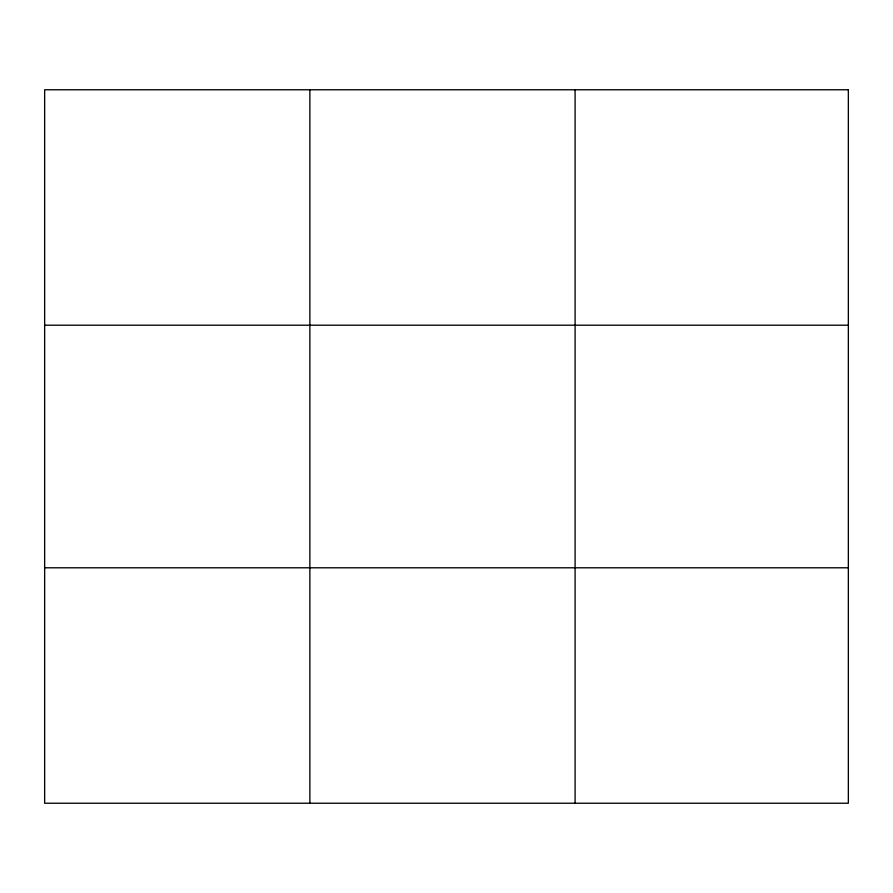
<?xml version="1.0" encoding="UTF-8"?>
<svg xmlns="http://www.w3.org/2000/svg" width="893" height="893" viewBox="0 0 893 893"><rect width="100%" height="100%" fill="white"/><g stroke="black" fill="none" stroke-linecap="round" stroke-linejoin="round"><path stroke-width="1.34" d="M309.871 803.231L309.871 89.769M575.092 803.231L575.092 89.769M44.65 325.208L848.35 325.208M44.65 567.792L848.35 567.792M848.35 89.769L848.35 803.231L44.65 803.231L44.65 89.769L848.35 89.769"/></g></svg>
